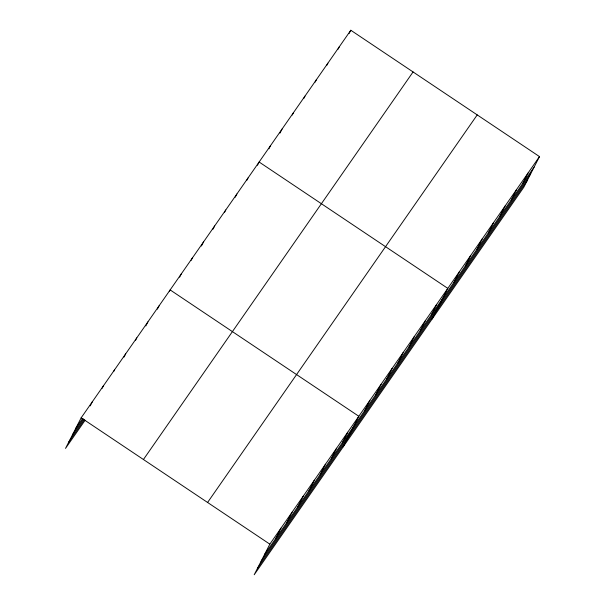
<?xml version="1.0" encoding="UTF-8"?>
<svg xmlns="http://www.w3.org/2000/svg" width="605" height="605" viewBox="0 0 605 605"><rect width="100%" height="100%" fill="white"/><g stroke="black" fill="none" stroke-linecap="round" stroke-linejoin="round"><path stroke-width="0.91" d="M539.486 156.597L269.845 544.16L254.198 574.75L523.832 187.187L539.486 156.597L350.802 30.25L81.168 417.813L65.514 448.403L85.116 420.233M90.221 405.879L92.293 401.826M102.169 388.274L103.417 385.839M113.71 371.478L114.534 369.852M124.002 357.109L125.658 353.865M135.535 340.312L136.783 337.877M145.828 325.944L147.907 321.89M157.368 309.147L159.024 305.903M169.317 291.542L170.149 289.916L358.825 416.27L343.171 446.853M179.609 277.173L181.273 273.929M191.15 260.377L192.398 257.942M201.442 246.008L203.514 241.955M212.983 229.212L214.639 225.968M224.516 212.415L225.763 209.98M235.224 197.238L236.88 193.993M246.764 180.441L248.005 178.006M257.465 165.263L259.129 162.019L447.806 288.373L432.152 318.956M268.93 148.792L270.586 145.548M279.971 133.13L282.051 129.077M292.26 115.041L293.508 112.606M303.725 98.57L304.965 96.135M315.182 82.099L316.423 79.663M326.639 65.627L327.887 63.192M338.097 49.156L339.344 46.721M349.145 33.494L350.802 30.25M275.577 538.715L280.97 528.173M286.694 522.728L292.094 512.185M297.819 506.74L303.218 496.198M308.943 490.761L314.335 480.211M320.068 474.774L325.46 464.224M331.185 458.787L336.584 448.237M342.309 442.799L347.701 432.25M364.558 410.825L369.95 400.283M375.675 394.838L381.074 384.296M386.799 378.851L392.191 368.309M397.924 362.864L403.316 352.322M409.048 346.877L414.44 336.335M420.165 330.89L425.565 320.348M431.289 314.902L436.681 304.36M453.871 282.444L459.263 271.902M465.328 265.973L470.728 255.431M476.793 249.502L482.185 238.952M488.25 233.023L493.642 222.481M499.707 216.552L505.107 206.01M511.172 200.081L516.564 189.539M522.629 183.61L528.021 173.068M75.776 428.355L82.658 418.463M72.388 434.972L83.513 418.985M68.902 441.786L84.261 419.711M143.43 459.513L413.071 71.942M207.583 502.468L477.216 114.905M264.453 554.702L534.086 167.139M261.065 561.319L530.706 173.756M257.579 568.133L527.212 180.57M81.168 417.813L269.845 544.16"/></g></svg>
